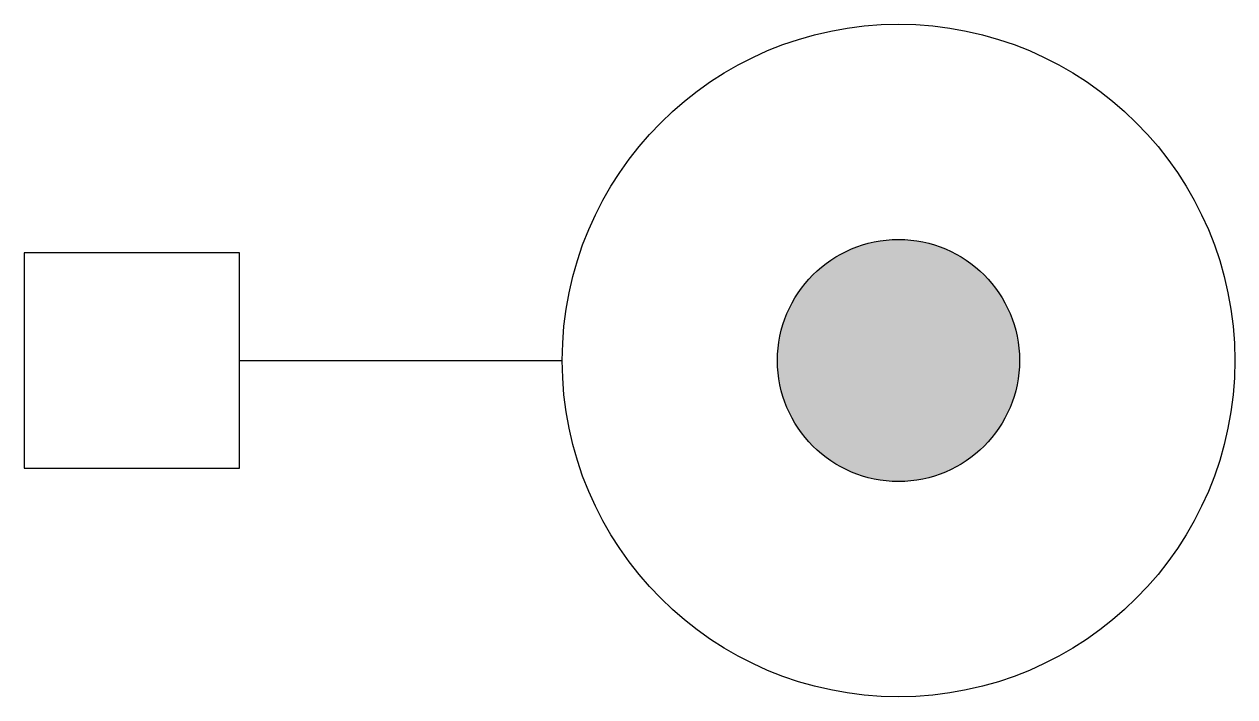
# Model space of a CAD drawing. Header units: millimetres. Extents: x -3111.393 to -3110.943, y 3728.435 to 3728.685.
import ezdxf

# ---------------------------------------------------------------- set-up
doc = ezdxf.new("R2010")
doc.units = ezdxf.units.MM
doc.header["$LTSCALE"] = 10
doc.layers.add('Ele_tomadas', color=2, linetype='Continuous')

msp = doc.modelspace()

# ---------------------------------------------------------------- hatches: boundary and pattern name
at = {"layer": 'Ele_tomadas'}
msp.add_hatch(color=1, dxfattribs=at).paths.add_polyline_path([(-3111.0229, 3728.55951, 1), (-3111.1129, 3728.55951, 1)])

# ---------------------------------------------------------------- linework, layer by layer
at = {"layer": 'Ele_tomadas', "color": 4}
msp.add_line((-3111.3129, 3728.55951), (-3111.1929, 3728.55951), dxfattribs=at)
at = {"layer": 'Ele_tomadas', "color": 3}
msp.add_lwpolyline([(-3111.3929, 3728.51951), (-3111.3129, 3728.51951), (-3111.3129, 3728.59951), (-3111.3929, 3728.59951)], close=True, dxfattribs=at)
at = {"layer": 'Ele_tomadas', "color": 3, "linetype": 'Continuous'}
for radius in [0.125, 0.045]:
    msp.add_circle((-3111.0679, 3728.55951), radius, dxfattribs=at)

doc.saveas('drawing.dxf')
